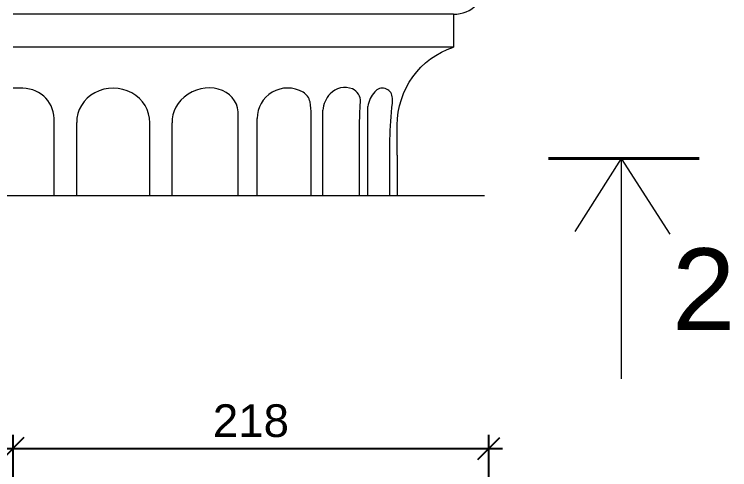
# Model space of a CAD drawing. Header units: millimetres. Extents: x 542654 to 551203, y 315718 to 321804.
# Drawn here: x 543267.9 to 543596.2, y 317583.4 to 317792.2 of the extents above; entities that cross this region are included whole.
import ezdxf

# ---------------------------------------------------------------- set-up
doc = ezdxf.new("R2010")
doc.units = ezdxf.units.MM
doc.layers.add('cad-block.com', color=250, linetype='Continuous')
doc.styles.add('RomanS', font='arial.ttf')
doc.styles.get("Standard").update_dxf_attribs({"font": 'arial.ttf'})
doc.dimstyles.new('2xAEC Dimension 1-100', dxfattribs={"dimscale": 0.05, "dimtxt": 300, "dimasz": 200, "dimexe": 125, "dimexo": 200, "dimgap": 100, "dimtad": 1, "dimdec": 0, "dimzin": 12, "dimdsep": 46, "dimtxsty": 'RomanS', "dimblk": 'OBLIQUE', "dimcen": 249.9995, "dimdle": 125, "dimadec": 0, "dimazin": 0, "dimtfac": 1, "dimtdec": 0, "dimtofl": 0, "dimtmove": 2, "dimatfit": 3, "dimfxl": 1, "dimtolj": 1, "dimtzin": 0, "dimarcsym": 0})

# ---------------------------------------------------------------- blocks, each defined once
blk = doc.blocks.new('_Oblique')
at = {"color": 0, "linetype": 'ByBlock', "lineweight": -2}
blk.add_line((-0.5, -0.5), (0.5, 0.5), dxfattribs=at)
blk = doc.blocks.new('*D1010')
at = {"layer": 'cad-block.com', "color": 0, "lineweight": -2, "transparency": 16777216}
for p, q in [((543267.27, 317487.79), (543267.27, 317599.35)), ((543485.64, 317383.04), (543485.64, 317599.35)), ((543261.02, 317593.1), (543491.89, 317593.1))]:
    blk.add_line(p, q, dxfattribs=at)
at = {"layer": 'Defpoints', "color": 0, "transparency": 16777216}
for p in [(543485.64, 317593.1), (543267.27, 317477.79), (543485.64, 317373.04)]:
    blk.add_point(p, dxfattribs=at)
at = {"layer": 'cad-block.com', "color": 0, "lineweight": -2, "transparency": 16777216, "xscale": 10, "yscale": 10, "zscale": 10, "rotation": 180}
blk.add_blockref('_Oblique', (543267.27, 317593.1), dxfattribs=at)
at = {"layer": 'cad-block.com', "color": 0, "lineweight": -2, "transparency": 16777216, "xscale": 10, "yscale": 10, "zscale": 10}
blk.add_blockref('_Oblique', (543485.64, 317593.1), dxfattribs=at)
at = {"layer": 'cad-block.com', "color": 0, "lineweight": 15, "transparency": 16777216, "insert": (543376.45, 317605.76), "char_height": 15, "attachment_point": 5, "style": 'RomanS'}
blk.add_mtext('\\A1;218', dxfattribs=at)

msp = doc.modelspace()

# ---------------------------------------------------------------- linework, layer by layer
at = {"layer": 'cad-block.com', "color": 18, "lineweight": 15, "true_color": 0x000000}
for points in [[(543469.42, 317792.16), (543267.26, 317792.16)], [(543469.42, 317792.16), (543469.42, 317777.16)], [(543469.42, 317777.16), (543267.27, 317777.16)], [(543271.72, 317758.31), (543267.27, 317758.31)], [(543430.18, 317709), (543430.18, 317749.92)], [(543370.61, 317709), (543370.61, 317745.68)], [(543404.07, 317709), (543404.07, 317747.76)], [(543409.46, 317709), (543409.46, 317748.16)], [(543483.73, 317709), (543126.9, 317709), (543113.43, 317742.09), (543113.43, 317674.6), (543101.42, 317709), (543020.37, 317709)], [(543286.09, 317709), (543286.09, 317742.78)], [(543296.49, 317709), (543296.49, 317742.53)], [(543330.03, 317709), (543330.03, 317742.43)], [(543340.33, 317709), (543340.33, 317742.35)], [(543379.3, 317709), (543379.3, 317744.47)], [(543426.31, 317709), (543426.31, 317740.38)], [(543440.16, 317709), (543440.16, 317734.79)], [(543443.63, 317727.65), (543443.63, 317709)], [(543546.35, 317726.06), (543525.09, 317692.61)], [(543546.35, 317726.06), (543546.35, 317624.97)], [(543546.35, 317726.06), (543568.66, 317691.42)]]:
    msp.add_lwpolyline(points, dxfattribs=at)
for points in [[(543443.63, 317727.65), (543443.63, 317741.38, -0.322816), (543469.42, 317777.16, -3.451248)], [(543404.07, 317746.18, 0.05871), (543403.57, 317752.01, 0.213314), (543400.38, 317756.45, 0.269919), (543386.2, 317756.45, 0.267497), (543379.3, 317744.41, 0.998014)], [(543426.31, 317740.38, -0.016812), (543426.74, 317751.96, 0.302634), (543423.07, 317757.93, 0.313187), (543412.77, 317755.68, 0.168552), (543409.46, 317748.16, 0.054841)], [(543440.16, 317734.79, -0.004651), (543441.37, 317751.46, 0.064328), (543441.3, 317754.4, 0.659654), (543433.3, 317756.62, 0.160846), (543430.18, 317749.92, 0.328945)]]:
    msp.add_lwpolyline(points, format="xyb", dxfattribs=at)
at = {"layer": 'cad-block.com', "color": 18, "lineweight": 40, "true_color": 0x000000}
msp.add_lwpolyline([(543582.25, 317726.06), (543513.03, 317726.06)], dxfattribs=at)
at = {"layer": 'cad-block.com', "color": 18, "lineweight": 15, "true_color": 0x000000}
msp.add_arc((543469.41, 317807.17), 15.01, 270.0478, 89.9879, dxfattribs=at)
for centre, major_axis, ratio, start_param, end_param in [((543313.26, 317742.74), (-16.77, 0.37), 0.92826, 3.145667, 6.320391), ((543355.47, 317744.93), (14.29, 6.09), 0.841817, -0.413453, 2.866108), ((543267.27, 317739.81), (15.12, 13.86), 0.811395, -0.685357, 0.692965)]:
    msp.add_ellipse(centre, major_axis=major_axis, ratio=ratio, start_param=start_param, end_param=end_param, dxfattribs=at)

# ---------------------------------------------------------------- texts
at = {"layer": 'cad-block.com', "color": 18, "lineweight": 15, "true_color": 0x000000, "insert": (543569.7, 317684.87), "char_height": 37.5, "width": 85.8382, "attachment_point": 1}
msp.add_mtext('{\\fArial|b0|i0|c0|p34;2}', dxfattribs=at)

# ---------------------------------------------------------------- dimensions: what is measured, and where the dimension line sits
at = {"layer": 'cad-block.com', "color": 18, "lineweight": 15, "true_color": 0x000000}
dim = msp.add_linear_dim(base=(543485.64, 317593.1), p1=(543267.27, 317477.79), p2=(543485.64, 317373.04), dimstyle='2xAEC Dimension 1-100', dxfattribs=at)
dim.commit()
dim.dimension.update_dxf_attribs({"geometry": '*D1010', "text_midpoint": (543376.45, 317605.76)})

doc.saveas('drawing.dxf')
